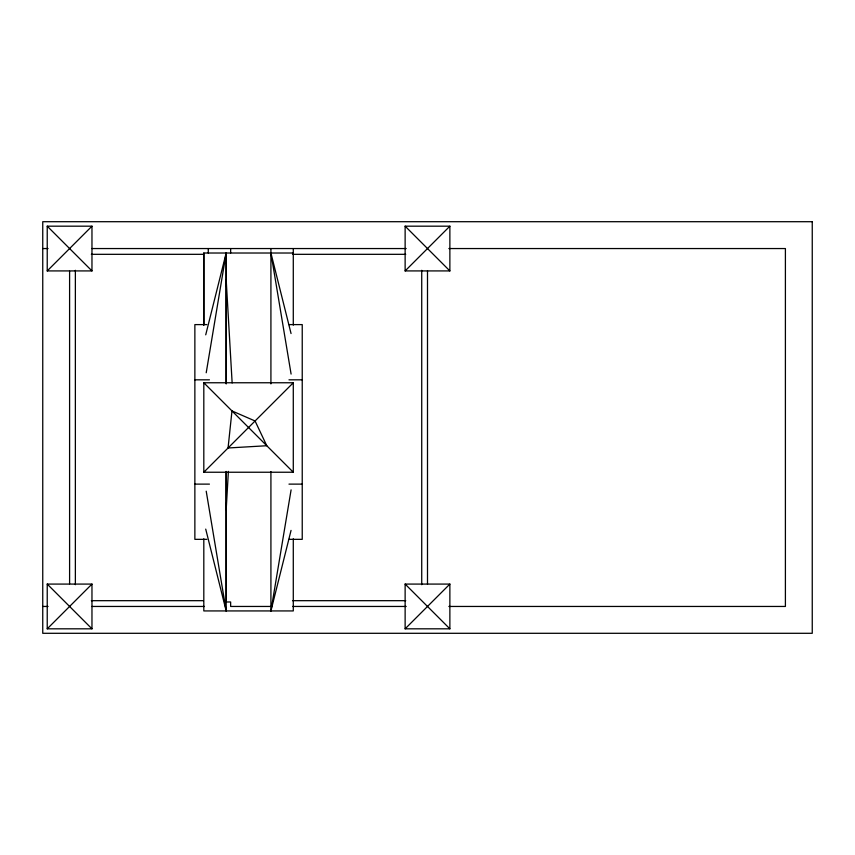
<?xml version="1.0" encoding="UTF-8"?>
<svg xmlns="http://www.w3.org/2000/svg" width="855" height="855" viewBox="0 0 855 855"><rect width="100%" height="100%" fill="white"/><g stroke="black" fill="none" stroke-linecap="round" stroke-linejoin="round"><path stroke-width="1.28" d="M203.811 324.943L203.811 253.016L293.286 253.016M226.18 471.458L226.18 601.984L230.647 601.984L230.647 606.452L270.917 606.452M226.18 383.542L226.18 253.016L205.724 334.829M226.18 509.644L228.392 471.383M206.215 372.759L226.18 253.016L226.18 383.895M270.917 471.575L270.917 610.93L291.095 489.872M270.917 610.93L291.053 530.399M47.228 270.917L91.966 226.18L47.228 226.18L47.228 270.917L91.966 270.917L91.966 226.18M47.228 628.82L91.966 584.083L47.228 584.083L47.228 628.82L91.966 628.82L91.966 584.083M203.811 472.238L293.286 382.762L203.811 382.762L203.811 472.238L293.286 472.238L293.286 382.762M405.131 270.917L449.869 226.18L405.131 226.18L405.131 270.917L449.869 270.917L449.869 226.18M405.131 628.82L449.869 584.083L405.131 584.083L405.131 628.82L449.869 628.82L449.869 584.083M42.75 248.549L48.072 248.549M91.966 248.549L406.2 248.549M448.864 248.549L785.403 248.549L785.403 606.452L448.864 606.452M91.346 254.32L203.255 254.32M292.506 254.32L405.74 254.32M206.792 324.601L194.865 324.601L194.865 539.345L206.792 539.345M288.979 324.601L302.232 324.601L302.232 539.345L288.979 539.345M194.865 379.823L209.443 379.823M288.979 379.823L302.232 379.823M194.865 484.122L209.443 484.122M288.979 484.122L302.232 484.122M91.346 600.68L203.255 600.68M292.506 600.68L405.74 600.68M42.75 606.452L48.072 606.452M91.966 606.452L204.473 606.452M292.613 606.452L406.2 606.452M405.131 226.18L449.869 270.917M47.228 226.18L91.966 270.917M203.811 382.762L293.286 472.238M405.131 584.083L449.869 628.82M47.228 584.083L91.966 628.82M291.053 333.546L270.917 253.016L291.095 374.073M205.724 529.117L226.18 610.93L226.18 472.035M206.215 491.187L226.18 610.93M226.18 279.809L232.143 382.965M427.5 270.917L427.5 584.083M421.729 270.308L421.729 584.692M293.286 248.549L293.286 325.135M293.286 538.81L293.286 610.93L203.811 610.93L203.811 538.81M270.917 248.549L270.917 383.895M230.647 248.549L230.647 253.016M208.278 248.549L208.278 253.016M203.811 253.016L203.811 325.135M75.368 270.308L75.368 584.692M69.597 271.249L69.597 583.751M231.972 410.924L228.061 447.988L266.781 445.733L255.068 420.981L231.972 410.924M812.25 221.702L42.75 221.702L42.75 633.298L812.25 633.298L812.25 221.702"/></g></svg>
